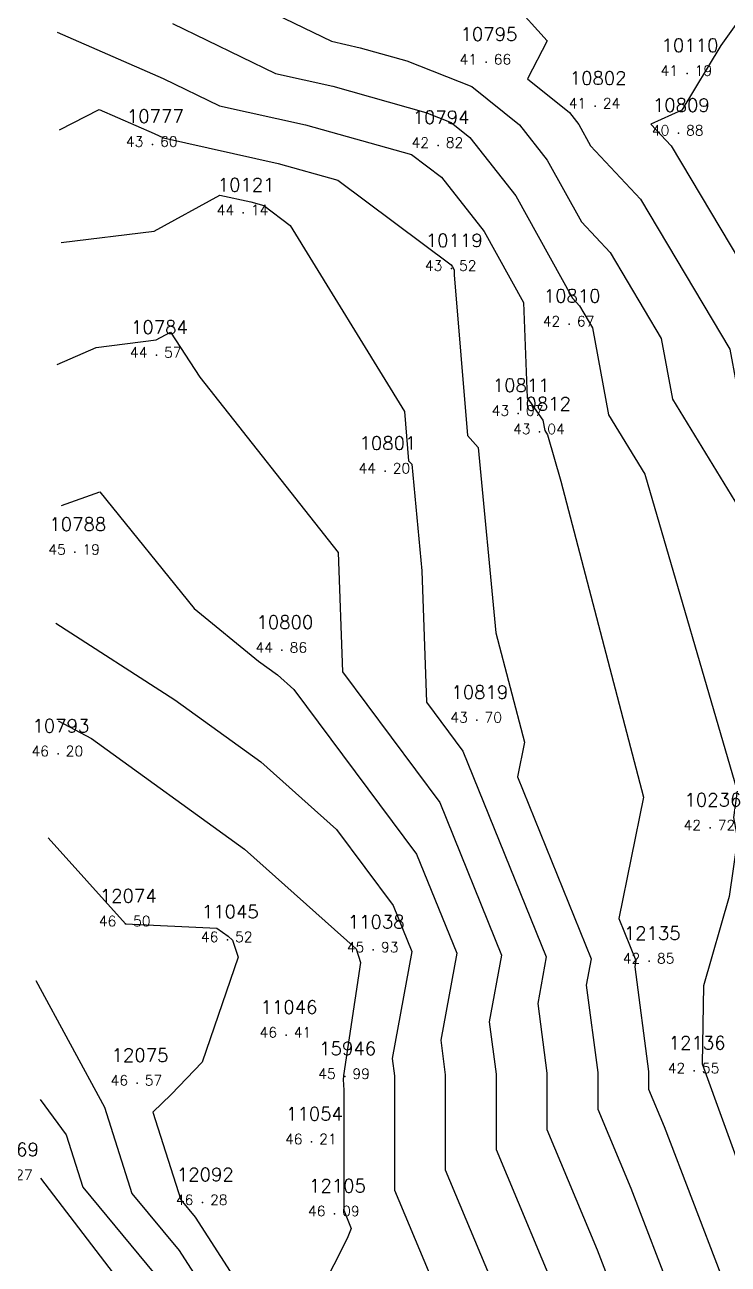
# Model space of a CAD drawing. Header units: millimetres. Extents: x 1412565 to 1412813, y 4931476 to 4931699.
# Drawn here: x 1412668.33 to 1412682.12, y 4931641.51 to 4931665.79 of the extents above; entities that cross this region are included whole.
import ezdxf
from ezdxf.enums import TextEntityAlignment as Align

# ---------------------------------------------------------------- set-up
doc = ezdxf.new("R2010")
doc.units = ezdxf.units.MM
for name, color, linetype in [('CIVIL', 50, 'Continuous'), ('CIVIL-DRAW', 80, 'Continuous'), ('CIVIL-NONAME', 130, 'Continuous'), ('CIVIL-TEXT', 240, 'Continuous'), ('CIVIL-Z', 50, 'Continuous'), ('Tcontours0', 7, 'Continuous'), ('Tcontours1', 7, 'Continuous'), ('Tcontours2', 7, 'Continuous')]:
    doc.layers.add(name, color=color, linetype=linetype)
doc.styles.add('CIVILCADMAIN', font='TXT.SHX')
doc.styles.get("Standard").update_dxf_attribs({"font": 'arial.ttf'})

# ---------------------------------------------------------------- blocks, each defined once
blk = doc.blocks.new('CIVIL-ZZ')
at = {"layer": 'CIVIL-DRAW'}
blk.add_point((0, 0), dxfattribs=at)
at = {"layer": 'CIVIL-NONAME'}
blk.add_attdef('NAME', text='', height=1.8, dxfattribs=at).set_placement((0, 2.1), align=Align.CENTER)
at = {"layer": 'CIVIL-TEXT', "flags": 8}
blk.add_attdef('TEXT', text='', height=2, dxfattribs=at).set_placement((0.2, -3.3), align=Align.CENTER)
at = {"layer": 'CIVIL-Z'}
blk.add_attdef('Z1', text='', height=1.6, dxfattribs=at).set_placement((-0.75, -0.225), align=Align.RIGHT)
blk.add_attdef('Z2', (0.75, -0.225), '', height=1.6, dxfattribs=at)

msp = doc.modelspace()

# ---------------------------------------------------------------- linework, layer by layer
at = {"layer": 'Tcontours0', "elevation": 45}
msp.add_lwpolyline([(1412669.05, 4931656.376), (1412669.8, 4931656.643), (1412671.648, 4931654.355), (1412672.911, 4931653.328), (1412673.28, 4931653.062), (1412673.604, 4931652.772), (1412676.007, 4931649.547), (1412676.794, 4931647.604), (1412676.482, 4931645.903), (1412676.571, 4931645.222), (1412676.571, 4931643.362), (1412678.239, 4931639.375)], dxfattribs=at)
at = {"layer": 'Tcontours1'}
for points, elevation in [([(1412671.399, 4931666.896), (1412674.342, 4931665.469), (1412674.904, 4931665.344), (1412675.815, 4931665.089), (1412677.094, 4931664.582), (1412678.028, 4931663.83), (1412678.57, 4931663.14), (1412679.239, 4931661.931), (1412679.801, 4931661.33), (1412680.804, 4931659.65), (1412681.022, 4931658.461), (1412682.391, 4931656.226), (1412683.493, 4931652.446), (1412683.27, 4931650.728), (1412683.525, 4931649.365), (1412683.129, 4931646.671), (1412683.163, 4931646.448), (1412683.843, 4931644.017), (1412684.92, 4931642.202), (1412685.299, 4931641.612), (1412685.836, 4931641.436)], 42), ([(1412682.329, 4931665.891), (1412681.972, 4931665.387), (1412681.206, 4931664.123), (1412680.597, 4931663.847), (1412680.997, 4931663.419), (1412683.496, 4931659.233)], 41), ([(1412668.963, 4931665.646), (1412671.043, 4931664.742), (1412672.147, 4931664.207), (1412673.832, 4931663.833), (1412675.909, 4931663.25), (1412676.497, 4931662.81), (1412677.333, 4931661.745), (1412678.103, 4931660.353), (1412678.175, 4931658.486), (1412678.483, 4931658.048), (1412678.52, 4931657.845), (1412678.573, 4931657.759), (1412678.838, 4931656.85), (1412680.454, 4931650.663), (1412679.974, 4931648.283), (1412680.307, 4931647.461), (1412680.285, 4931647.342), (1412680.554, 4931645.286), (1412680.554, 4931644.944), (1412680.86, 4931644.212), (1412681.973, 4931641.314)], 43), ([(1412669.041, 4931661.526), (1412670.863, 4931661.747), (1412672.149, 4931662.457), (1412672.76, 4931662.322), (1412673.015, 4931662.25), (1412673.531, 4931661.864), (1412675.772, 4931658.218), (1412675.852, 4931657.25), (1412675.912, 4931657.183), (1412676.11, 4931655.098), (1412676.202, 4931652.524), (1412676.917, 4931651.565), (1412678.55, 4931647.532), (1412678.384, 4931646.622), (1412678.563, 4931645.254), (1412678.562, 4931644.153), (1412679.549, 4931641.793), (1412680.122, 4931640.302)], 44), ([(1412668.986, 4931652.16), (1412669.635, 4931651.813), (1412672.635, 4931649.646), (1412674.821, 4931647.694), (1412674.911, 4931647.426), (1412674.573, 4931645.209), (1412674.57, 4931645.132), (1412674.58, 4931644.921), (1412674.579, 4931642.571), (1412674.729, 4931642.214), (1412674.646, 4931642.015), (1412673.869, 4931640.48)], 46), ([(1412668.547, 4931647.071), (1412669.888, 4931644.592), (1412670.428, 4931642.897), (1412671.353, 4931641.78), (1412672.314, 4931640.284)], 47), ([(1412668.637, 4931643.197), (1412670.719, 4931640.476), (1412671.128, 4931639.839), (1412671.059, 4931639.507), (1412671.059, 4931638.225), (1412670.083, 4931637.333), (1412670.382, 4931635.417), (1412670.096, 4931633.787), (1412670.005, 4931629.939), (1412670.149, 4931629.627), (1412670.334, 4931629.279), (1412671.087, 4931626.473), (1412671.052, 4931625.798), (1412670.747, 4931623.609), (1412670.252, 4931622.387), (1412671.418, 4931621.004), (1412673.2, 4931619.227), (1412672.945, 4931618.245), (1412672.999, 4931617.447), (1412674.005, 4931616.576), (1412674.367, 4931616.479), (1412675.564, 4931614.002)], 48)]:
    msp.add_lwpolyline(points, dxfattribs=dict(at, elevation=elevation))
at = {"layer": 'Tcontours2'}
for points, elevation in [([(1412677.893, 4931666.223), (1412678.57, 4931665.475), (1412678.185, 4931664.732), (1412679.003, 4931664.073), (1412679.188, 4931663.837), (1412679.417, 4931663.424), (1412680.399, 4931662.375), (1412682.15, 4931659.441), (1412682.274, 4931658.769), (1412684.301, 4931655.459), (1412684.696, 4931654.102), (1412684.319, 4931651.192), (1412684.75, 4931648.882), (1412684.551, 4931647.522), (1412684.714, 4931646.441), (1412684.787, 4931646.18), (1412685.128, 4931645.606), (1412686.594, 4931643.453), (1412687.873, 4931642.616), (1412688.669, 4931643.044), (1412688.765, 4931641.95), (1412689.197, 4931641.819), (1412694.715, 4931640.017)], 41.5), ([(1412671.221, 4931665.819), (1412673.245, 4931664.838), (1412674.368, 4931664.589), (1412676.19, 4931664.077), (1412676.689, 4931663.88), (1412677.054, 4931663.586), (1412677.952, 4931662.443), (1412679.061, 4931660.438), (1412679.203, 4931660.285), (1412679.458, 4931659.859), (1412679.771, 4931658.153), (1412680.482, 4931656.992), (1412682.289, 4931650.789), (1412682.221, 4931650.264), (1412682.299, 4931649.848), (1412682.133, 4931648.714), (1412681.635, 4931646.964), (1412681.606, 4931645.437), (1412682.877, 4931641.932), (1412682.899, 4931641.853), (1412682.92, 4931641.818), (1412683.005, 4931641.685), (1412684.062, 4931640.259)], 42.5), ([(1412669.012, 4931663.734), (1412669.785, 4931664.135), (1412670.866, 4931663.665), (1412671.05, 4931663.576), (1412673.296, 4931663.077), (1412674.462, 4931662.75), (1412676.683, 4931661.089), (1412676.715, 4931661.048), (1412676.744, 4931660.994), (1412676.748, 4931660.894), (1412677.007, 4931657.75), (1412677.218, 4931657.515), (1412677.563, 4931653.882), (1412678.123, 4931651.739), (1412677.985, 4931651.059), (1412679.428, 4931647.496), (1412679.334, 4931646.982), (1412679.558, 4931645.27), (1412679.558, 4931644.549), (1412680.205, 4931643.003), (1412681.048, 4931640.808)], 43.5), ([(1412668.961, 4931659.137), (1412669.725, 4931659.473), (1412670.904, 4931659.618), (1412671.187, 4931659.774), (1412671.758, 4931658.891), (1412674.472, 4931655.455), (1412674.556, 4931653.115), (1412676.462, 4931650.556), (1412677.672, 4931647.568), (1412677.433, 4931646.262), (1412677.567, 4931645.238), (1412677.567, 4931643.758), (1412678.894, 4931640.584)], 44.5), ([(1412668.937, 4931654.072), (1412671.273, 4931652.57), (1412672.957, 4931651.354), (1412674.441, 4931650.029), (1412675.551, 4931648.538), (1412675.915, 4931647.639), (1412675.532, 4931645.543), (1412675.576, 4931645.206), (1412675.575, 4931642.967), (1412676.554, 4931640.627)], 45.5), ([(1412668.79, 4931649.863), (1412670.3, 4931648.18), (1412672.092, 4931648.098), (1412672.313, 4931647.938), (1412672.397, 4931647.863), (1412672.509, 4931647.53), (1412671.807, 4931645.471), (1412671.195, 4931644.836), (1412670.839, 4931644.495), (1412671.388, 4931642.774), (1412671.67, 4931642.433), (1412672.907, 4931640.507)], 46.5), ([(1412668.627, 4931644.737), (1412669.14, 4931644.048), (1412669.468, 4931643.02), (1412671.036, 4931641.128)], 47.5)]:
    msp.add_lwpolyline(points, dxfattribs=dict(at, elevation=elevation))

# ---------------------------------------------------------------- block references
at = {"layer": 'CIVIL'}
ref = msp.add_blockref('CIVIL-ZZ', (1412677.37, 4931665.06, 41.66), dxfattribs=dict(at, xscale=0.2, yscale=0.2))
ref.add_attrib('Z2', '66', (1412677.52, 4931665.015), dxfattribs={"layer": 'CIVIL-Z', "height": 0.2, "style": 'CIVILCADMAIN'})
ref.add_attrib('Z1', '41', (1412676.85, 4931665.015), dxfattribs={"layer": 'CIVIL-Z', "height": 0.2, "style": 'CIVILCADMAIN'})
ref.add_attrib('NAME', '10795', (1412676.87, 4931665.48), dxfattribs={"layer": 'CIVIL-NONAME', "height": 0.26, "style": 'CIVILCADMAIN'})
ref = msp.add_blockref('CIVIL-ZZ', (1412681.31, 4931664.84, 41.19), dxfattribs=dict(at, xscale=0.2, yscale=0.2))
ref.add_attrib('Z2', '19', (1412681.46, 4931664.795), dxfattribs={"layer": 'CIVIL-Z', "height": 0.2, "style": 'CIVILCADMAIN'})
ref.add_attrib('Z1', '41', (1412680.79, 4931664.795), dxfattribs={"layer": 'CIVIL-Z', "height": 0.2, "style": 'CIVILCADMAIN'})
ref.add_attrib('NAME', '10110', (1412680.81, 4931665.26), dxfattribs={"layer": 'CIVIL-NONAME', "height": 0.26, "style": 'CIVILCADMAIN'})
ref = msp.add_blockref('CIVIL-ZZ', (1412679.51, 4931664.2, 41.24), dxfattribs=dict(at, xscale=0.2, yscale=0.2))
ref.add_attrib('Z2', '24', (1412679.66, 4931664.155), dxfattribs={"layer": 'CIVIL-Z', "height": 0.2, "style": 'CIVILCADMAIN'})
ref.add_attrib('Z1', '41', (1412678.99, 4931664.155), dxfattribs={"layer": 'CIVIL-Z', "height": 0.2, "style": 'CIVILCADMAIN'})
ref.add_attrib('NAME', '10802', (1412679.01, 4931664.62), dxfattribs={"layer": 'CIVIL-NONAME', "height": 0.26, "style": 'CIVILCADMAIN'})
ref = msp.add_blockref('CIVIL-ZZ', (1412681.14, 4931663.67, 40.88), dxfattribs=dict(at, xscale=0.2, yscale=0.2))
ref.add_attrib('Z2', '88', (1412681.29, 4931663.625), dxfattribs={"layer": 'CIVIL-Z', "height": 0.2, "style": 'CIVILCADMAIN'})
ref.add_attrib('Z1', '40', (1412680.62, 4931663.625), dxfattribs={"layer": 'CIVIL-Z', "height": 0.2, "style": 'CIVILCADMAIN'})
ref.add_attrib('NAME', '10809', (1412680.64, 4931664.09), dxfattribs={"layer": 'CIVIL-NONAME', "height": 0.26, "style": 'CIVILCADMAIN'})
ref = msp.add_blockref('CIVIL-ZZ', (1412670.83, 4931663.45, 43.6), dxfattribs=dict(at, xscale=0.2, yscale=0.2))
ref.add_attrib('Z2', '60', (1412670.98, 4931663.405), dxfattribs={"layer": 'CIVIL-Z', "height": 0.2, "style": 'CIVILCADMAIN'})
ref.add_attrib('Z1', '43', (1412670.31, 4931663.405), dxfattribs={"layer": 'CIVIL-Z', "height": 0.2, "style": 'CIVILCADMAIN'})
ref.add_attrib('NAME', '10777', (1412670.33, 4931663.87), dxfattribs={"layer": 'CIVIL-NONAME', "height": 0.26, "style": 'CIVILCADMAIN'})
ref = msp.add_blockref('CIVIL-ZZ', (1412676.43, 4931663.43, 42.82), dxfattribs=dict(at, xscale=0.2, yscale=0.2))
ref.add_attrib('Z2', '82', (1412676.58, 4931663.385), dxfattribs={"layer": 'CIVIL-Z', "height": 0.2, "style": 'CIVILCADMAIN'})
ref.add_attrib('Z1', '42', (1412675.91, 4931663.385), dxfattribs={"layer": 'CIVIL-Z', "height": 0.2, "style": 'CIVILCADMAIN'})
ref.add_attrib('NAME', '10794', (1412675.93, 4931663.85), dxfattribs={"layer": 'CIVIL-NONAME', "height": 0.26, "style": 'CIVILCADMAIN'})
ref = msp.add_blockref('CIVIL-ZZ', (1412672.61, 4931662.11, 44.14), dxfattribs=dict(at, xscale=0.2, yscale=0.2))
ref.add_attrib('Z2', '14', (1412672.76, 4931662.065), dxfattribs={"layer": 'CIVIL-Z', "height": 0.2, "style": 'CIVILCADMAIN'})
ref.add_attrib('Z1', '44', (1412672.09, 4931662.065), dxfattribs={"layer": 'CIVIL-Z', "height": 0.2, "style": 'CIVILCADMAIN'})
ref.add_attrib('NAME', '10121', (1412672.11, 4931662.53), dxfattribs={"layer": 'CIVIL-NONAME', "height": 0.26, "style": 'CIVILCADMAIN'})
ref = msp.add_blockref('CIVIL-ZZ', (1412676.69, 4931661.02, 43.52), dxfattribs=dict(at, xscale=0.2, yscale=0.2))
ref.add_attrib('Z2', '52', (1412676.84, 4931660.975), dxfattribs={"layer": 'CIVIL-Z', "height": 0.2, "style": 'CIVILCADMAIN'})
ref.add_attrib('Z1', '43', (1412676.17, 4931660.975), dxfattribs={"layer": 'CIVIL-Z', "height": 0.2, "style": 'CIVILCADMAIN'})
ref.add_attrib('NAME', '10119', (1412676.19, 4931661.44), dxfattribs={"layer": 'CIVIL-NONAME', "height": 0.26, "style": 'CIVILCADMAIN'})
ref = msp.add_blockref('CIVIL-ZZ', (1412679, 4931659.93, 42.67), dxfattribs=dict(at, xscale=0.2, yscale=0.2))
ref.add_attrib('Z2', '67', (1412679.15, 4931659.885), dxfattribs={"layer": 'CIVIL-Z', "height": 0.2, "style": 'CIVILCADMAIN'})
ref.add_attrib('Z1', '42', (1412678.48, 4931659.885), dxfattribs={"layer": 'CIVIL-Z', "height": 0.2, "style": 'CIVILCADMAIN'})
ref.add_attrib('NAME', '10810', (1412678.5, 4931660.35), dxfattribs={"layer": 'CIVIL-NONAME', "height": 0.26, "style": 'CIVILCADMAIN'})
ref = msp.add_blockref('CIVIL-ZZ', (1412670.91, 4931659.32, 44.57), dxfattribs=dict(at, xscale=0.2, yscale=0.2))
ref.add_attrib('Z2', '57', (1412671.06, 4931659.275), dxfattribs={"layer": 'CIVIL-Z', "height": 0.2, "style": 'CIVILCADMAIN'})
ref.add_attrib('Z1', '44', (1412670.39, 4931659.275), dxfattribs={"layer": 'CIVIL-Z', "height": 0.2, "style": 'CIVILCADMAIN'})
ref.add_attrib('NAME', '10784', (1412670.41, 4931659.74), dxfattribs={"layer": 'CIVIL-NONAME', "height": 0.26, "style": 'CIVILCADMAIN'})
ref = msp.add_blockref('CIVIL-ZZ', (1412678, 4931658.18, 43.07), dxfattribs=dict(at, xscale=0.2, yscale=0.2))
ref.add_attrib('Z2', '07', (1412678.15, 4931658.135), dxfattribs={"layer": 'CIVIL-Z', "height": 0.2, "style": 'CIVILCADMAIN'})
ref.add_attrib('Z1', '43', (1412677.48, 4931658.135), dxfattribs={"layer": 'CIVIL-Z', "height": 0.2, "style": 'CIVILCADMAIN'})
ref.add_attrib('NAME', '10811', (1412677.5, 4931658.6), dxfattribs={"layer": 'CIVIL-NONAME', "height": 0.26, "style": 'CIVILCADMAIN'})
ref = msp.add_blockref('CIVIL-ZZ', (1412678.42, 4931657.82, 43.04), dxfattribs=dict(at, xscale=0.2, yscale=0.2))
ref.add_attrib('Z2', '04', (1412678.57, 4931657.775), dxfattribs={"layer": 'CIVIL-Z', "height": 0.2, "style": 'CIVILCADMAIN'})
ref.add_attrib('Z1', '43', (1412677.9, 4931657.775), dxfattribs={"layer": 'CIVIL-Z', "height": 0.2, "style": 'CIVILCADMAIN'})
ref.add_attrib('NAME', '10812', (1412677.92, 4931658.24), dxfattribs={"layer": 'CIVIL-NONAME', "height": 0.26, "style": 'CIVILCADMAIN'})
ref = msp.add_blockref('CIVIL-ZZ', (1412675.39, 4931657.05, 44.2), dxfattribs=dict(at, xscale=0.2, yscale=0.2))
ref.add_attrib('Z2', '20', (1412675.54, 4931657.005), dxfattribs={"layer": 'CIVIL-Z', "height": 0.2, "style": 'CIVILCADMAIN'})
ref.add_attrib('Z1', '44', (1412674.87, 4931657.005), dxfattribs={"layer": 'CIVIL-Z', "height": 0.2, "style": 'CIVILCADMAIN'})
ref.add_attrib('NAME', '10801', (1412674.89, 4931657.47), dxfattribs={"layer": 'CIVIL-NONAME', "height": 0.26, "style": 'CIVILCADMAIN'})
ref = msp.add_blockref('CIVIL-ZZ', (1412669.31, 4931655.46, 45.19), dxfattribs=dict(at, xscale=0.2, yscale=0.2))
ref.add_attrib('Z2', '19', (1412669.46, 4931655.415), dxfattribs={"layer": 'CIVIL-Z', "height": 0.2, "style": 'CIVILCADMAIN'})
ref.add_attrib('Z1', '45', (1412668.79, 4931655.415), dxfattribs={"layer": 'CIVIL-Z', "height": 0.2, "style": 'CIVILCADMAIN'})
ref.add_attrib('NAME', '10788', (1412668.81, 4931655.88), dxfattribs={"layer": 'CIVIL-NONAME', "height": 0.26, "style": 'CIVILCADMAIN'})
ref = msp.add_blockref('CIVIL-ZZ', (1412673.37, 4931653.54, 44.86), dxfattribs=dict(at, xscale=0.2, yscale=0.2))
ref.add_attrib('Z2', '86', (1412673.52, 4931653.495), dxfattribs={"layer": 'CIVIL-Z', "height": 0.2, "style": 'CIVILCADMAIN'})
ref.add_attrib('Z1', '44', (1412672.85, 4931653.495), dxfattribs={"layer": 'CIVIL-Z', "height": 0.2, "style": 'CIVILCADMAIN'})
ref.add_attrib('NAME', '10800', (1412672.87, 4931653.96), dxfattribs={"layer": 'CIVIL-NONAME', "height": 0.26, "style": 'CIVILCADMAIN'})
ref = msp.add_blockref('CIVIL-ZZ', (1412677.19, 4931652.17, 43.7), dxfattribs=dict(at, xscale=0.2, yscale=0.2))
ref.add_attrib('Z2', '70', (1412677.34, 4931652.125), dxfattribs={"layer": 'CIVIL-Z', "height": 0.2, "style": 'CIVILCADMAIN'})
ref.add_attrib('Z1', '43', (1412676.67, 4931652.125), dxfattribs={"layer": 'CIVIL-Z', "height": 0.2, "style": 'CIVILCADMAIN'})
ref.add_attrib('NAME', '10819', (1412676.69, 4931652.59), dxfattribs={"layer": 'CIVIL-NONAME', "height": 0.26, "style": 'CIVILCADMAIN'})
ref = msp.add_blockref('CIVIL-ZZ', (1412668.98, 4931651.51, 46.2), dxfattribs=dict(at, xscale=0.2, yscale=0.2))
ref.add_attrib('Z2', '20', (1412669.13, 4931651.465), dxfattribs={"layer": 'CIVIL-Z', "height": 0.2, "style": 'CIVILCADMAIN'})
ref.add_attrib('Z1', '46', (1412668.46, 4931651.465), dxfattribs={"layer": 'CIVIL-Z', "height": 0.2, "style": 'CIVILCADMAIN'})
ref.add_attrib('NAME', '10793', (1412668.48, 4931651.93), dxfattribs={"layer": 'CIVIL-NONAME', "height": 0.26, "style": 'CIVILCADMAIN'})
ref = msp.add_blockref('CIVIL-ZZ', (1412681.76, 4931650.06, 42.72), dxfattribs=dict(at, xscale=0.2, yscale=0.2))
ref.add_attrib('Z2', '72', (1412681.91, 4931650.015), dxfattribs={"layer": 'CIVIL-Z', "height": 0.2, "style": 'CIVILCADMAIN'})
ref.add_attrib('Z1', '42', (1412681.24, 4931650.015), dxfattribs={"layer": 'CIVIL-Z', "height": 0.2, "style": 'CIVILCADMAIN'})
ref.add_attrib('NAME', '10236', (1412681.26, 4931650.48), dxfattribs={"layer": 'CIVIL-NONAME', "height": 0.26, "style": 'CIVILCADMAIN'})
ref = msp.add_blockref('CIVIL-ZZ', (1412670.3, 4931648.18, 46.5), dxfattribs=dict(at, xscale=0.2, yscale=0.2))
ref.add_attrib('Z2', '50', (1412670.45, 4931648.135), dxfattribs={"layer": 'CIVIL-Z', "height": 0.2, "style": 'CIVILCADMAIN'})
ref.add_attrib('Z1', '46', (1412669.78, 4931648.135), dxfattribs={"layer": 'CIVIL-Z', "height": 0.2, "style": 'CIVILCADMAIN'})
ref.add_attrib('NAME', '12074', (1412669.8, 4931648.6), dxfattribs={"layer": 'CIVIL-NONAME', "height": 0.26, "style": 'CIVILCADMAIN'})
ref = msp.add_blockref('CIVIL-ZZ', (1412672.3, 4931647.87, 46.52), dxfattribs=dict(at, xscale=0.2, yscale=0.2))
ref.add_attrib('Z2', '52', (1412672.45, 4931647.825), dxfattribs={"layer": 'CIVIL-Z', "height": 0.2, "style": 'CIVILCADMAIN'})
ref.add_attrib('Z1', '46', (1412671.78, 4931647.825), dxfattribs={"layer": 'CIVIL-Z', "height": 0.2, "style": 'CIVILCADMAIN'})
ref.add_attrib('NAME', '11045', (1412671.8, 4931648.29), dxfattribs={"layer": 'CIVIL-NONAME', "height": 0.26, "style": 'CIVILCADMAIN'})
ref = msp.add_blockref('CIVIL-ZZ', (1412675.16, 4931647.67, 45.93), dxfattribs=dict(at, xscale=0.2, yscale=0.2))
ref.add_attrib('Z2', '93', (1412675.31, 4931647.625), dxfattribs={"layer": 'CIVIL-Z', "height": 0.2, "style": 'CIVILCADMAIN'})
ref.add_attrib('Z1', '45', (1412674.64, 4931647.625), dxfattribs={"layer": 'CIVIL-Z', "height": 0.2, "style": 'CIVILCADMAIN'})
ref.add_attrib('NAME', '11038', (1412674.66, 4931648.09), dxfattribs={"layer": 'CIVIL-NONAME', "height": 0.26, "style": 'CIVILCADMAIN'})
ref = msp.add_blockref('CIVIL-ZZ', (1412680.57, 4931647.45, 42.85), dxfattribs=dict(at, xscale=0.2, yscale=0.2))
ref.add_attrib('Z2', '85', (1412680.72, 4931647.405), dxfattribs={"layer": 'CIVIL-Z', "height": 0.2, "style": 'CIVILCADMAIN'})
ref.add_attrib('Z1', '42', (1412680.05, 4931647.405), dxfattribs={"layer": 'CIVIL-Z', "height": 0.2, "style": 'CIVILCADMAIN'})
ref.add_attrib('NAME', '12135', (1412680.07, 4931647.87), dxfattribs={"layer": 'CIVIL-NONAME', "height": 0.26, "style": 'CIVILCADMAIN'})
ref = msp.add_blockref('CIVIL-ZZ', (1412673.45, 4931646, 46.41), dxfattribs=dict(at, xscale=0.2, yscale=0.2))
ref.add_attrib('Z2', '41', (1412673.6, 4931645.955), dxfattribs={"layer": 'CIVIL-Z', "height": 0.2, "style": 'CIVILCADMAIN'})
ref.add_attrib('Z1', '46', (1412672.93, 4931645.955), dxfattribs={"layer": 'CIVIL-Z', "height": 0.2, "style": 'CIVILCADMAIN'})
ref.add_attrib('NAME', '11046', (1412672.95, 4931646.42), dxfattribs={"layer": 'CIVIL-NONAME', "height": 0.26, "style": 'CIVILCADMAIN'})
ref = msp.add_blockref('CIVIL-ZZ', (1412681.45, 4931645.3, 42.55), dxfattribs=dict(at, xscale=0.2, yscale=0.2))
ref.add_attrib('Z2', '55', (1412681.6, 4931645.255), dxfattribs={"layer": 'CIVIL-Z', "height": 0.2, "style": 'CIVILCADMAIN'})
ref.add_attrib('Z1', '42', (1412680.93, 4931645.255), dxfattribs={"layer": 'CIVIL-Z', "height": 0.2, "style": 'CIVILCADMAIN'})
ref.add_attrib('NAME', '12136', (1412680.95, 4931645.72), dxfattribs={"layer": 'CIVIL-NONAME', "height": 0.26, "style": 'CIVILCADMAIN'})
ref = msp.add_blockref('CIVIL-ZZ', (1412670.53, 4931645.06, 46.57), dxfattribs=dict(at, xscale=0.2, yscale=0.2))
ref.add_attrib('Z2', '57', (1412670.68, 4931645.015), dxfattribs={"layer": 'CIVIL-Z', "height": 0.2, "style": 'CIVILCADMAIN'})
ref.add_attrib('Z1', '46', (1412670.01, 4931645.015), dxfattribs={"layer": 'CIVIL-Z', "height": 0.2, "style": 'CIVILCADMAIN'})
ref.add_attrib('NAME', '12075', (1412670.03, 4931645.48), dxfattribs={"layer": 'CIVIL-NONAME', "height": 0.26, "style": 'CIVILCADMAIN'})
ref = msp.add_blockref('CIVIL-ZZ', (1412674.6, 4931645.19, 45.99), dxfattribs=dict(at, xscale=0.2, yscale=0.2))
ref.add_attrib('Z2', '99', (1412674.75, 4931645.145), dxfattribs={"layer": 'CIVIL-Z', "height": 0.2, "style": 'CIVILCADMAIN'})
ref.add_attrib('Z1', '45', (1412674.08, 4931645.145), dxfattribs={"layer": 'CIVIL-Z', "height": 0.2, "style": 'CIVILCADMAIN'})
ref.add_attrib('NAME', '15946', (1412674.1, 4931645.61), dxfattribs={"layer": 'CIVIL-NONAME', "height": 0.26, "style": 'CIVILCADMAIN'})
ref = msp.add_blockref('CIVIL-ZZ', (1412673.95, 4931643.91, 46.21), dxfattribs=dict(at, xscale=0.2, yscale=0.2))
ref.add_attrib('Z2', '21', (1412674.1, 4931643.865), dxfattribs={"layer": 'CIVIL-Z', "height": 0.2, "style": 'CIVILCADMAIN'})
ref.add_attrib('Z1', '46', (1412673.43, 4931643.865), dxfattribs={"layer": 'CIVIL-Z', "height": 0.2, "style": 'CIVILCADMAIN'})
ref.add_attrib('NAME', '11054', (1412673.45, 4931644.33), dxfattribs={"layer": 'CIVIL-NONAME', "height": 0.26, "style": 'CIVILCADMAIN'})
ref = msp.add_blockref('CIVIL-ZZ', (1412667.99, 4931643.21, 48.27), dxfattribs=dict(at, xscale=0.2, yscale=0.2))
ref.add_attrib('Z2', '27', (1412668.14, 4931643.165), dxfattribs={"layer": 'CIVIL-Z', "height": 0.2, "style": 'CIVILCADMAIN'})
ref.add_attrib('Z1', '48', (1412667.47, 4931643.165), dxfattribs={"layer": 'CIVIL-Z', "height": 0.2, "style": 'CIVILCADMAIN'})
ref.add_attrib('NAME', '15969', (1412667.49, 4931643.63), dxfattribs={"layer": 'CIVIL-NONAME', "height": 0.26, "style": 'CIVILCADMAIN'})
ref = msp.add_blockref('CIVIL-ZZ', (1412671.81, 4931642.72, 46.28), dxfattribs=dict(at, xscale=0.2, yscale=0.2))
ref.add_attrib('Z2', '28', (1412671.96, 4931642.675), dxfattribs={"layer": 'CIVIL-Z', "height": 0.2, "style": 'CIVILCADMAIN'})
ref.add_attrib('Z1', '46', (1412671.29, 4931642.675), dxfattribs={"layer": 'CIVIL-Z', "height": 0.2, "style": 'CIVILCADMAIN'})
ref.add_attrib('NAME', '12092', (1412671.31, 4931643.14), dxfattribs={"layer": 'CIVIL-NONAME', "height": 0.26, "style": 'CIVILCADMAIN'})
ref = msp.add_blockref('CIVIL-ZZ', (1412674.4, 4931642.5, 46.09), dxfattribs=dict(at, xscale=0.2, yscale=0.2))
ref.add_attrib('Z2', '09', (1412674.55, 4931642.455), dxfattribs={"layer": 'CIVIL-Z', "height": 0.2, "style": 'CIVILCADMAIN'})
ref.add_attrib('Z1', '46', (1412673.88, 4931642.455), dxfattribs={"layer": 'CIVIL-Z', "height": 0.2, "style": 'CIVILCADMAIN'})
ref.add_attrib('NAME', '12105', (1412673.9, 4931642.92), dxfattribs={"layer": 'CIVIL-NONAME', "height": 0.26, "style": 'CIVILCADMAIN'})

doc.saveas('drawing.dxf')
